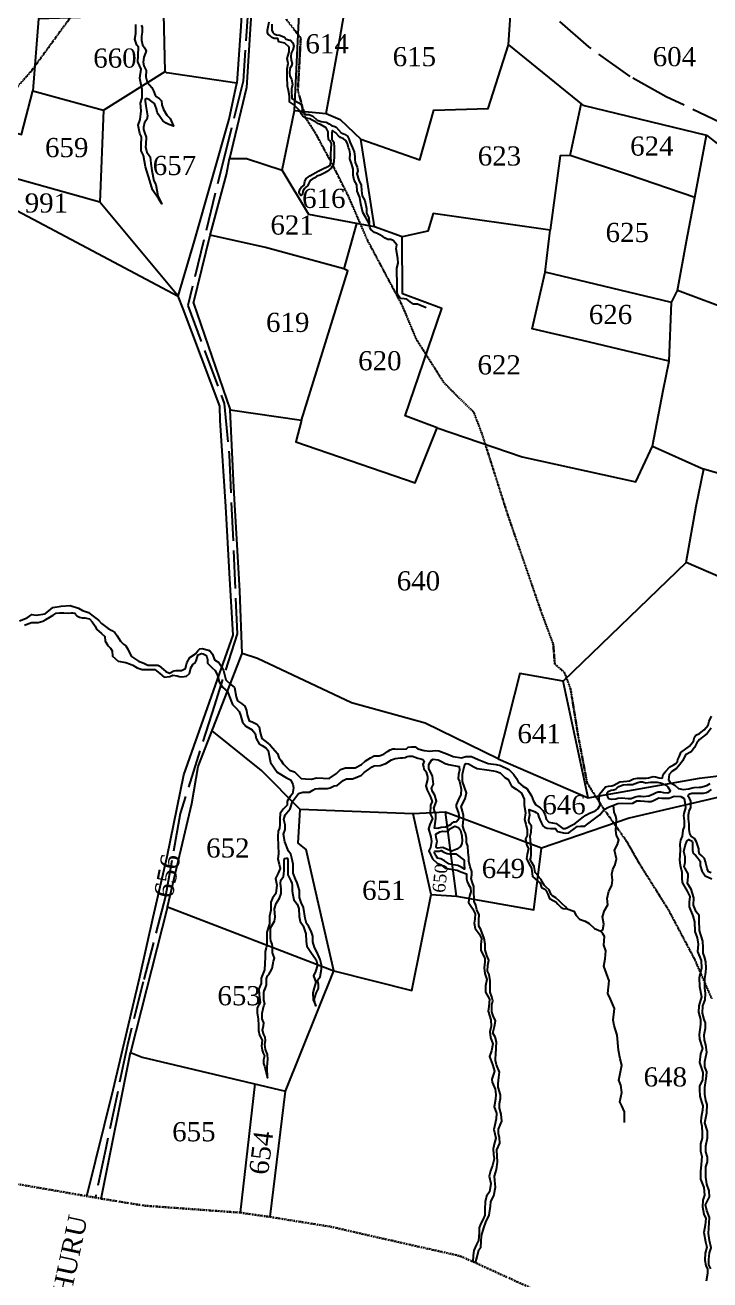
# Model space of a CAD drawing. Header units: millimetres. Extents: x 232 to 2351, y -1279 to 995.
# Drawn here: x 1759.8 to 1974.3, y -1080.2 to -686.8 of the extents above; entities that cross this region are included whole.
import ezdxf

# ---------------------------------------------------------------- set-up
doc = ezdxf.new("R2010")
doc.units = ezdxf.units.MM
doc.header["$MEASUREMENT"] = 0
for name, pattern in [('ACAD_ISO02W100', [15, 12, -3]), ('ACAD_ISO07W100', [3, 0, -3]), ('BORDER', [1.75, 0.5, -0.25, 0.5, -0.25, 0, -0.25])]:
    doc.linetypes.add(name, pattern=pattern)
for name, color, linetype in [('CARTTRACK', 30, 'ACAD_ISO02W100'), ('NALA', 4, 'Continuous'), ('SURVEY_BND', 7, 'Continuous'), ('SURVEY_NO', 7, 'Continuous')]:
    doc.layers.add(name, color=color, linetype=linetype)
doc.layers.add('FOOTPATH', color=150, linetype='ACAD_ISO07W100', lineweight=30)
doc.layers.add('VILL_BOUNDARY', color=6, linetype='BORDER', lineweight=30)
doc.styles.get("Standard").update_dxf_attribs({"font": 'TIMES.TTF'})

msp = doc.modelspace()

# ---------------------------------------------------------------- linework, layer by layer
at = {"layer": 'CARTTRACK'}
for points in [[(1830.79, -664.81), (1828.13, -704.46), (1822.97, -725), (1810.77, -774.73), (1822.18, -805.48), (1823.74, -821.52), (1826.25, -877.64), (1819.09, -899.99), (1808.36, -933.97), (1803.77, -959.9), (1796.8, -986.73), (1791.91, -1006.43), (1785.06, -1038.85), (1781.83, -1054.38)], [(1979.75, -718.44), (1960.67, -709.3), (1949.32, -703), (1936.35, -693.65), (1921.1, -680.34)]]:
    msp.add_lwpolyline(points, dxfattribs=at)
at = {"layer": 'FOOTPATH', "ltscale": 0.001}
for points in [[(1747.06, -717.82), (1761.71, -701.32), (1771.88, -687.34), (1785.8, -668.73)], [(1974.92, -992.08), (1969.6, -979.76), (1961.38, -964.23), (1952.14, -949.52), (1948.33, -942.81), (1941.24, -932.75), (1935.89, -924.48), (1933.07, -909.68), (1930.67, -894.85), (1928.76, -889.74), (1925.75, -887.14), (1925.25, -880.93), (1921.44, -870.61), (1910.9, -840.03), (1902.87, -814.79), (1900.35, -808.21), (1891.12, -799.1), (1882.39, -785.37), (1877.87, -774.59), (1867.04, -754.26), (1861.01, -740.37), (1856.22, -730.84), (1850.78, -720.74), (1847.71, -715.98), (1845.26, -707.35), (1846.16, -690.92), (1841.55, -684.95)]]:
    msp.add_lwpolyline(points, dxfattribs=at)
at = {"layer": 'NALA'}
for points in [[(1796.16, -686.84), (1796.44, -687.39), (1796.52, -688), (1796.44, -689.11), (1796.24, -690.33), (1796.24, -691.58), (1796.55, -693.05), (1797.33, -694.08), (1797.75, -695.02), (1796.97, -696.88), (1796.77, -698.44), (1797.05, -699.63), (1797.77, -701.07), (1797.63, -703.07), (1798, -704.71), (1799.55, -706.42), (1800.08, -707.5), (1800.58, -708.81), (1800.91, -709.25), (1801.89, -710), (1802.58, -710.61), (1802.66, -711.81), (1803.16, -713.33), (1804.22, -715.08), (1805.3, -716.14), (1806.33, -718.52), (1804.86, -718.02), (1804.05, -717.55), (1802.94, -716.86), (1802.19, -715.83), (1801.47, -714.75), (1801.19, -714.14), (1800.97, -713.14), (1800.69, -712.3), (1800.36, -711.42), (1799.64, -710.86), (1798.69, -710.2), (1797.75, -709.89), (1797.47, -710.08), (1797.41, -710.64), (1797.61, -712.17), (1798.13, -715.26), (1797.91, -716.48), (1797.22, -717.37), (1796.86, -718.87), (1796.86, -719.62), (1797.22, -720.53), (1797.77, -722), (1797.63, -724.19), (1797.49, -725.08), (1797.8, -726.24), (1797.99, -726.63), (1798.72, -727.74), (1798.94, -728.13), (1799.24, -730.24), (1799.52, -732.41), (1800.14, -735.7), (1800.77, -736.81), (1801.41, -740.39), (1802.64, -742.86), (1801.69, -741.39), (1799.72, -738.46), (1798.86, -735.66), (1797.52, -731.25), (1796.88, -727.7), (1796.21, -726.28), (1796.21, -724.48), (1796.27, -721.87), (1795.77, -720.84), (1795.18, -718.25), (1795.88, -716.44), (1796.13, -713.75), (1795.93, -711.34), (1796.49, -709.6), (1796.49, -707.07), (1796.02, -705.02), (1795.8, -703.49), (1796.13, -700.62), (1795.08, -698.4), (1795.19, -696.4), (1795.3, -693.79), (1794.77, -693.11), (1794.21, -691.22), (1794.49, -689.52), (1794.49, -688.05), (1794.49, -686.64)], [(1837.11, -686.51), (1837.11, -687.53), (1837.11, -688.42), (1837.4, -689.16), (1837.8, -689.56), (1838.54, -689.87), (1839.48, -690.04), (1839.83, -690.07), (1841.08, -690.58), (1841.54, -691.24), (1842.74, -691.58), (1842.91, -691.58), (1843.68, -692.4), (1843.99, -693.45), (1843.65, -694.59), (1843.14, -695.68), (1843.08, -696.73), (1843.16, -697.82), (1843.45, -698.84), (1843.31, -699.64), (1842.79, -700.41), (1842.68, -701.78), (1842.71, -702.81), (1843.11, -703.61), (1843.31, -703.83), (1843.53, -705.45), (1843.25, -706.82), (1843.25, -708.19), (1843.33, -708.99), (1843.36, -709.68), (1843.53, -709.96), (1844.22, -710.5), (1845.59, -711.22), (1846.42, -711.91), (1846.65, -712.85), (1846.65, -713.79), (1846.99, -714.33), (1847.31, -714.7), (1848.08, -714.87), (1848.76, -714.87), (1849.93, -715.38), (1851.25, -716.61), (1852.53, -717.1), (1853.25, -717.12), (1854.16, -717.32), (1855.07, -717.75), (1855.76, -718.32), (1856.79, -718.58), (1857.3, -718.89), (1858.79, -720.62), (1859.82, -721.02), (1860.85, -721.65), (1861.19, -722.47), (1861.53, -723.47), (1862.42, -725.27), (1862.88, -726.57), (1863.08, -728.08), (1863.08, -728.82), (1863.25, -729.96), (1863.79, -731.39), (1864.05, -732.55), (1863.71, -733.5), (1864.31, -735.44), (1865.11, -737.05), (1865.14, -738.68), (1865.4, -740.36), (1866.23, -741.81), (1866.71, -744.38), (1866.77, -745.84), (1867.48, -747.27), (1867.57, -749.04), (1866.65, -747.41), (1865.63, -745.59), (1865.03, -742.82), (1864.66, -740.88), (1863.83, -738.87), (1863.77, -736.9), (1862.91, -735.5), (1862.63, -733.93), (1862.63, -732.02), (1862.2, -730.51), (1861.57, -728.81), (1861.6, -727.18), (1861.48, -725.93), (1861.08, -725.27), (1860.77, -723.96), (1860.31, -722.99), (1859.54, -722.45), (1858.6, -722.05), (1858.03, -721.54), (1857.14, -720.62), (1856.17, -720), (1855.97, -719.94), (1855.92, -720.57), (1855.92, -721.99), (1855.92, -722.56), (1856.52, -723.53), (1856.66, -725.19), (1856.66, -728.35), (1856.46, -730.49), (1855.69, -731.65), (1854.46, -732.74), (1853.52, -733.31), (1852.23, -733.85), (1851.23, -734.19), (1850.52, -734.7), (1849.75, -735.16), (1849.32, -735.47), (1848.89, -735.99), (1848.58, -736.58), (1848.35, -737.1), (1847.63, -737.73), (1847.29, -738.04), (1846.83, -738.87), (1846.66, -739.84), (1846.23, -740.24), (1846.06, -740.19), (1845.71, -739.53), (1845.66, -739.07), (1845.97, -738.19), (1846.34, -737.73), (1847.26, -737.05), (1847.48, -735.85), (1847.88, -734.91), (1848.48, -734.48), (1848.97, -734.08), (1851.63, -732.61), (1853.25, -731.79), (1854.45, -731.3), (1855.37, -730.73), (1855.51, -730.16), (1855.65, -729.31), (1855.59, -728.45), (1855.54, -727.85), (1855.57, -727.22), (1855.71, -725.78), (1855.82, -723.96), (1855.34, -723.13), (1854.82, -722.67), (1854.77, -721.39), (1854.77, -720.28), (1854.11, -719.05), (1852.37, -718), (1851.74, -717.77), (1850.83, -717.2), (1849.74, -716.64), (1848.96, -716.24), (1847.71, -715.98), (1846.79, -715.35), (1846.39, -714.78), (1845.94, -713.87), (1843.94, -711.7), (1843.6, -711.48), (1842.68, -710.93), (1842.68, -709.17), (1842.28, -707.31), (1842, -706), (1841.94, -703.04), (1841.94, -700.59), (1842.2, -698.85), (1841.94, -697.34), (1842.51, -695.26), (1842.54, -693.72), (1841.17, -692.53), (1839.34, -692.13), (1838.97, -691.1), (1838.54, -691.04), (1837.86, -691.01), (1837.15, -690.7), (1836.57, -690.19), (1835.95, -689.67), (1835.75, -689.22), (1835.78, -688.42), (1836.26, -685.85)], [(1885.43, -775.48), (1882.69, -774.28), (1881.48, -774.28), (1880.47, -773.55), (1879.42, -772.79), (1878.54, -772.62), (1877.37, -772.58), (1876.48, -771.26), (1876.4, -770.09), (1876.4, -768.6), (1876.4, -766.63), (1876.24, -765.19), (1876.24, -763.02), (1876.64, -761.45), (1876.6, -760.04), (1876.04, -756.93), (1876.24, -755.72), (1875.15, -754.35), (1874.42, -754.07), (1873.46, -754.03), (1872.61, -753.59), (1871.84, -753.15), (1870.68, -752.46), (1869.87, -752.1), (1869.26, -751.9), (1868.7, -751.45), (1868.14, -750.93), (1867.77, -750.17), (1867.57, -749.04)], [(1758.09, -873.56), (1760.44, -872.61), (1761.97, -871.58), (1763.26, -871.83), (1766.11, -871.42), (1768.54, -869.4), (1771.13, -869.03), (1773.9, -868.78), (1776.57, -869.56), (1777.81, -870.31), (1779.62, -871.01), (1780.7, -871.75), (1782.76, -873.39), (1783.75, -874.46), (1785.81, -875.99), (1786.96, -876.65), (1787.91, -877.22), (1788.69, -878.25), (1789.68, -879.98), (1790.59, -880.85), (1791.33, -881.46), (1791.99, -882.45), (1792.32, -883.19), (1793.09, -884.74), (1795.31, -886.18), (1796.96, -886.88), (1798.28, -887.46), (1799.44, -887.46), (1800.1, -887.46), (1801.41, -887.5), (1801.79, -887.7), (1803.15, -888.86), (1803.85, -889.43), (1805.04, -889.97), (1806.44, -889.23), (1807.06, -889.19), (1808.79, -889.1), (1810.07, -888.57), (1810.48, -886.76), (1811.39, -885.07), (1813.2, -883.87), (1813.9, -882.93), (1814.56, -882.31), (1815.31, -882.27), (1817.24, -882.8), (1817.82, -883.05), (1818.52, -884.04), (1819.18, -885.85), (1820.45, -886.61), (1821.36, -887.92), (1821.99, -889.19), (1822.69, -892.06), (1824.27, -893.5), (1825.42, -894.51), (1825.92, -897.44), (1826.37, -898.68), (1827.64, -899.51), (1828.69, -900.37), (1829.14, -901.64), (1829.33, -903.07), (1829.96, -904.88), (1830.93, -905.24), (1832.37, -905.96), (1833.13, -906.83), (1833.47, -908.6), (1833.98, -910.46), (1835.9, -911.95), (1836.57, -912.57), (1838.91, -915.13), (1839.34, -916.38), (1839.91, -917.24), (1840.68, -918.38), (1842.64, -920.39), (1844.18, -920.87), (1845.09, -921.88), (1846.24, -922.98), (1847.67, -923.12), (1849.54, -923.22), (1851.12, -922.83), (1853.18, -922.88), (1855.05, -922.98), (1857.35, -921.45), (1858.6, -920.2), (1860.18, -919.68), (1862.09, -919.68), (1863.19, -919.68), (1865.21, -918.62), (1866.31, -917.57), (1867.98, -916.47), (1869.18, -915.94), (1870.76, -915.9), (1872.15, -915.32), (1873.3, -914.56), (1874.21, -914.03), (1875.03, -913.74), (1875.65, -913.74), (1876.41, -913.84), (1879.24, -913.74), (1879.82, -913.17), (1880.87, -913.07), (1881.97, -913.12), (1882.83, -913.7), (1884.85, -914.24), (1886.64, -914.39), (1888.3, -914.25), (1889.42, -914.3), (1891.87, -915.28), (1893.9, -916.15), (1896.47, -916.49), (1897.87, -916.05), (1899.64, -916.11), (1901.78, -917.07), (1904.87, -918.3), (1907.39, -918.65), (1908.68, -918.88), (1911.37, -920.2), (1912.79, -921.63), (1913.71, -923.02), (1914.34, -924.3), (1915.7, -925.41), (1916.93, -926.15), (1918.48, -928.44), (1919.07, -930.15), (1919.79, -931.26), (1921.15, -932.2), (1921.96, -932.99), (1922.73, -934.35), (1923.02, -935.72), (1923.85, -936.73), (1925.05, -936.87), (1926.19, -937.07), (1927.4, -937.99), (1928.3, -938.62), (1929.02, -938.66), (1929.76, -938.31), (1930.61, -937.8), (1932.09, -937.1), (1934.3, -935.36), (1935.46, -934.46), (1936.65, -933.87), (1937.93, -933.31), (1938.68, -932.87), (1939.25, -932.51), (1939.9, -931.39), (1939.65, -929.86), (1939.71, -927.92), (1940.72, -926.81), (1941.62, -925.66), (1942.6, -925.4), (1943.65, -925.34), (1944.26, -925.05), (1946.16, -923.99), (1947.29, -923.91), (1948.3, -923.87), (1949.18, -923.74), (1950.41, -923.09), (1951.69, -922.86), (1952.89, -922.86), (1953.66, -922.86), (1954.31, -922.88), (1955.07, -922.8), (1956.57, -922.42), (1957.33, -922.44), (1958.44, -922.8), (1959.09, -922.94), (1959.51, -922.78), (1959.57, -922.19), (1960.01, -921.29), (1960.49, -920.68), (1961.73, -919.34), (1962.8, -918.81), (1963.66, -918.31), (1964.14, -917.62), (1964.33, -916.99), (1964.65, -916.18), (1965.07, -915.17), (1965.21, -914.82), (1967.96, -912.84), (1969.18, -911.25), (1969.53, -910.05), (1969.97, -909.38), (1971.08, -908.9), (1972.57, -907.77), (1973.75, -906.33), (1974.12, -904.99), (1974.82, -903.45)], [(1759.66, -874.96), (1760.14, -874.74), (1761.82, -874.15), (1763.92, -874.1), (1765.37, -873.72), (1766.33, -873.19), (1767.56, -872.47), (1768.57, -871.82), (1769.51, -871.19), (1770.62, -871.07), (1771.92, -871.07), (1773.51, -871.14), (1774.19, -871.12), (1774.72, -871.12), (1775.34, -871.21), (1775.63, -871.58), (1775.97, -872.06), (1776.86, -872.39), (1777.68, -872.59), (1778.53, -872.59), (1779.97, -872.92), (1780.86, -873.84), (1781.8, -875.21), (1782.14, -876.15), (1783.74, -877.51), (1784.77, -878.53), (1784.9, -879.91), (1785.58, -881.07), (1785.93, -881.49), (1786.57, -882.1), (1787.04, -882.95), (1787.21, -884.67), (1788.93, -886.26), (1791.38, -886.64), (1792.54, -887.03), (1793.61, -887.5), (1794.9, -888.27), (1796.45, -888.79), (1797.22, -888.87), (1799.5, -888.87), (1800.4, -888.87)], [(1800.4, -888.87), (1801.98, -890.06), (1803.39, -891.2), (1805.17, -890.99), (1806.13, -890.61), (1807.47, -890.83), (1808.11, -891.02), (1808.95, -891.17), (1810.34, -890.95), (1811.3, -890.06), (1811.73, -888.31), (1812.32, -887.31), (1813.06, -886.76), (1813.35, -886.07), (1813.79, -884.75), (1814.07, -884.28), (1814.5, -884.04), (1814.76, -883.92), (1815.02, -883.8), (1815.61, -883.92), (1815.85, -884.03), (1816.4, -884.33), (1816.51, -884.41), (1816.79, -884.88), (1816.96, -885.69), (1816.93, -886.24), (1816.97, -886.81), (1818.39, -888.29), (1819.32, -889.11), (1820.11, -890.69), (1820.56, -892.74), (1821.64, -894.35), (1823.19, -895.75), (1823.8, -897.37), (1824.79, -899.82), (1825.87, -900.81), (1826.88, -902.03), (1827.27, -903.11), (1827.88, -905.3), (1828.94, -906.55), (1830.96, -907.7), (1831.9, -908.92), (1832.22, -910.48), (1833.15, -912.11), (1834.03, -912.63), (1835.19, -913.43), (1835.92, -914.21), (1835.91, -914.2), (1835.91, -914.2), (1835.91, -914.2), (1835.91, -914.2)], [(1974.69, -907.2), (1973.43, -908.91), (1971.08, -910.81), (1970.2, -911.83), (1969.49, -913.3), (1968.42, -914.64), (1966.71, -915.6), (1965.86, -917.35), (1965.03, -918.46), (1963.85, -919.88), (1962.37, -920.76), (1961.57, -921.72), (1961.38, -923.4), (1961.92, -924.2), (1963.37, -925.08), (1964.5, -926.1), (1965.99, -926.48), (1967.75, -926.25), (1968.82, -925.92), (1969.38, -925.81), (1970.93, -925.75), (1971.48, -925.71), (1973.32, -925.18), (1974.37, -924.58)], [(1835.92, -914.21), (1836.68, -917.94), (1837.88, -919.69), (1838.8, -920.98), (1841.67, -922.74), (1842.99, -923.45), (1843.73, -924.76), (1843.91, -925.95), (1843.62, -927.81), (1842.83, -928.67), (1841.91, -930.13), (1841.87, -931.32), (1840.7, -932.6), (1839.7, -933.99), (1839.63, -935.74), (1839.63, -937.34), (1839.52, -938.69), (1839.06, -939.36), (1838.95, -941.33), (1839.06, -944.02), (1839.24, -946.47), (1839.02, -948.27), (1839.39, -949.88), (1839.7, -951.19), (1839.05, -952.72), (1838.23, -954.31), (1838.68, -956.38), (1838.34, -959.01), (1837.26, -960.54), (1836.8, -961.73), (1836.8, -964.28), (1836.32, -966.18), (1836.34, -968.54), (1835.53, -971.15), (1835.53, -973.19), (1835.53, -975.22), (1835.28, -976.12), (1835.04, -977.26), (1835.04, -978.24), (1835.04, -978.97), (1834.79, -982.96), (1833.77, -985.58), (1833.78, -987.3), (1833.02, -988.92), (1833.14, -990.72), (1833.4, -993.19), (1832.51, -994.9), (1832.51, -996.44), (1832.86, -998.46), (1832.92, -1000.32), (1832.92, -1002), (1833.21, -1003.42), (1834.05, -1004.97), (1833.91, -1006.86), (1834.11, -1008.1), (1834.38, -1009.04), (1834.82, -1009.92), (1834.51, -1011.23), (1834.51, -1012.32), (1834.76, -1013.19), (1835.16, -1014.43), (1835.76, -1016.77), (1835.69, -1013.43), (1835.9, -1010.98), (1835.72, -1009.49), (1835.12, -1007.89), (1834.94, -1006.24), (1835.15, -1005.1), (1834.97, -1004.11), (1834.55, -1003.26), (1834.19, -1001.87), (1834.48, -1000.52), (1834.58, -999.53), (1834.3, -998.82), (1834.09, -998.32), (1834.05, -997.54), (1834.05, -996.55), (1834.55, -994.29), (1834.87, -993.65), (1834.55, -992.44), (1834.55, -991.84), (1834.55, -990.95), (1834.55, -990.14), (1834.69, -989.43), (1835.05, -988.89), (1835.4, -987.64), (1835.4, -985.68), (1835.72, -984.87), (1836.15, -984.41), (1836.61, -983.66), (1837.25, -982.56), (1837.64, -980.24), (1837.96, -979.28), (1837.64, -978.46), (1837.36, -977.68), (1837.32, -977.08), (1837.32, -976.54), (1837.32, -975.69), (1837.22, -974.95), (1836.76, -973.85), (1836.65, -973.07), (1836.65, -971.43), (1836.65, -969.83), (1837.89, -967.76), (1838.11, -966.41), (1837.97, -963.82), (1838.46, -962.22), (1839.46, -960.5), (1840.07, -959.08), (1839.99, -957.52), (1839.82, -955.96), (1839.92, -954.82), (1840.78, -953.74), (1840.88, -952.99), (1840.95, -951.75), (1840.95, -950.44), (1840.95, -948.81), (1841.06, -948.02), (1841.7, -947.92), (1842.02, -947.92), (1842.09, -948.59), (1842.09, -949.34), (1842.09, -950.97), (1842.09, -951.96), (1842.13, -953.14), (1842.55, -954.02), (1843.02, -955.05), (1843.37, -955.8), (1843.48, -956.47), (1843.48, -957.29), (1843.48, -958.18), (1843.55, -958.99), (1843.98, -961.07), (1845.01, -962.38), (1845.54, -963.73), (1845.68, -966.22), (1845.93, -967.82), (1846.93, -969.16), (1847.78, -971.68), (1847.82, -974.09), (1848.07, -975.55), (1849.35, -977.46), (1851.02, -979.84), (1851.41, -981.48), (1850.8, -983.5), (1850.2, -984.83), (1850.87, -986.86), (1850.31, -988.56), (1849.92, -990.19), (1850.02, -992.36), (1850.84, -994.28), (1850.34, -992.36), (1850.95, -990.3), (1851.76, -988.81), (1851.76, -987.53), (1851.41, -986.18), (1852.23, -985.12), (1852.69, -982.81), (1852.69, -981.39), (1852.23, -979.69), (1851.23, -977.29), (1850.48, -976.01), (1849.98, -974.2), (1849.91, -972.46), (1849.52, -971.18), (1848.67, -969.4), (1847.92, -968.41), (1847.57, -966.74), (1847, -963.38), (1846.32, -961.85), (1845.72, -960.26), (1845.72, -958.05), (1845.04, -955.69), (1844.51, -954.52), (1843.8, -952.64), (1843.76, -949.87), (1843.37, -947.95), (1843.02, -946.67), (1842.34, -945.78), (1841.17, -942.84), (1840.78, -940.47), (1841.24, -938.95), (1841.24, -937.49), (1840.89, -935.86), (1841.28, -934.37), (1842.84, -932.49), (1843.55, -930.23), (1845.47, -927.67), (1846.86, -927.28), (1848.92, -927.28), (1849.99, -926.68), (1850.66, -926.25), (1851.76, -926.18), (1853.54, -926.18), (1854.54, -926.15), (1855.39, -925.9), (1856.6, -925.3), (1857.56, -925.22), (1859.49, -923.61), (1860.52, -923.15), (1862.37, -923.08), (1864.25, -922.41), (1865.14, -921.98), (1866.06, -921.09), (1868.52, -919.35), (1869.16, -919.07), (1871.08, -918.93), (1872.84, -918.33), (1874.6, -917.16), (1875.7, -916.69), (1877.37, -916.55), (1878.04, -916.49), (1878.89, -916.41), (1879.54, -916.15), (1880.11, -915.96), (1881.12, -916.04), (1882.87, -916.61), (1883.74, -916.86), (1884.39, -917), (1884.78, -917.57), (1884.45, -918.59), (1884.6, -919.38), (1884.76, -919.97), (1885.53, -920.96), (1885.53, -921.47), (1885.9, -922.41), (1885.88, -923.3), (1885.39, -925.26), (1885.81, -926.7), (1886.68, -928.57), (1887.28, -930.18), (1886.8, -931.37), (1886.68, -934.02), (1887.38, -935.56), (1886.61, -937.42), (1886.18, -938.74), (1886.96, -941.29), (1887.08, -942.75), (1886.81, -944.61), (1886.26, -945.71), (1887.43, -948.2), (1888.92, -949.57), (1890.14, -950.09), (1891.41, -951.08), (1893.22, -951.43), (1895.16, -951.75), (1896.28, -952.3), (1898.1, -952.92), (1898.07, -954.47), (1898.25, -955.27), (1898.69, -956.24), (1899.32, -957.3), (1899.39, -958.55), (1899.17, -959.51), (1898.78, -960.95), (1898.75, -961.89), (1899.97, -963.78), (1900.77, -965.39), (1900.74, -967.11), (1900.44, -968.37), (1900.77, -970.05), (1902.03, -971.64), (1902.73, -973.15), (1902.56, -974.99), (1902.56, -976.95), (1903.78, -979.33), (1903.85, -980.47), (1903.63, -982.36), (1903.78, -984.13), (1904.42, -986.04), (1904.08, -987.96), (1904.03, -989.98), (1905.32, -992.17), (1905.07, -994.43), (1904.85, -995.89), (1905.7, -998.67), (1905.79, -1000.65), (1905.37, -1002.37), (1905.62, -1004.16), (1906.32, -1006.14), (1905.92, -1008.4), (1905.25, -1010.18), (1906.24, -1012.67), (1906.84, -1014.7), (1905.99, -1017.2), (1906.17, -1018.14), (1907.01, -1020.4), (1907.29, -1022.02), (1907.14, -1023.46), (1906.76, -1025.94), (1907.46, -1027.87), (1907.36, -1029.71), (1906.84, -1032.05), (1906.64, -1033.02), (1907.26, -1035.74), (1906.84, -1037.18), (1906.46, -1039.09), (1906.51, -1040.83), (1906.71, -1042.2), (1906.27, -1044.25), (1905.62, -1045.96), (1905.17, -1047.6), (1905.69, -1049.91), (1905.24, -1052.59), (1904.35, -1053.95), (1903.93, -1055.72), (1903.85, -1057.98), (1903.85, -1059.91), (1903.35, -1061.08), (1902.51, -1062.67), (1902.08, -1063.83), (1902.01, -1065.4), (1901.81, -1067.81), (1901.07, -1069.3), (1900.39, -1070.95), (1900.12, -1072.56), (1900.11, -1074.47)], [(1891.52, -938.28), (1890.14, -938.34), (1889.06, -938.67), (1888.04, -938.55), (1888.28, -937.06), (1888.46, -935.5), (1888.46, -934.21), (1888.19, -933.49), (1887.86, -932.29), (1888.67, -930.06), (1888.13, -928.2), (1887.47, -927.03), (1887.08, -926.01), (1887.74, -924.82), (1887.47, -922.3), (1886.23, -919.85), (1886.23, -918.56), (1887.13, -917.28), (1887.67, -916.92), (1889.23, -917.19), (1890.22, -917.7), (1891.39, -918.26), (1892.47, -918.62), (1893.49, -918.86), (1894.63, -919.07), (1895.2, -919.1), (1895.8, -919.19), (1895.86, -920.39), (1895.56, -921.77), (1895.5, -923.06), (1895.89, -923.81), (1896.38, -926.32), (1896.32, -928.02), (1895.42, -929.82), (1894.82, -931.26), (1894.85, -931.83), (1895.6, -933.9), (1895.75, -935.22), (1895.39, -936.09), (1894.94, -936.54), (1894.43, -936.69), (1893.86, -936.69), (1893.5, -937.02), (1893.17, -937.41), (1892.69, -937.74), (1891.52, -938.28)], [(1900.91, -1074.83), (1901.49, -1072.46), (1901.93, -1070.77), (1902.58, -1069.86), (1902.74, -1066.31), (1903.56, -1063.83), (1904.16, -1062.11), (1905.22, -1059.84), (1905.57, -1057.08), (1905.73, -1055.57), (1906.64, -1053.85), (1907.17, -1051.07), (1906.95, -1049), (1906.86, -1047.69), (1907.49, -1045.52), (1907.8, -1043.23), (1907.55, -1039.42), (1908.49, -1037.32), (1908.46, -1035.6), (1908.15, -1034.22), (1908.15, -1032.93), (1909.19, -1030.38), (1908.9, -1028.18), (1908.43, -1026.37), (1908.46, -1024.83), (1908.75, -1023.29), (1908.75, -1022.1), (1907.99, -1019.79), (1907.96, -1018.57), (1908.18, -1016.72), (1908.37, -1015.03), (1907.49, -1012.74), (1907.15, -1011.39), (1907.15, -1010.73), (1907.3, -1009.48), (1907.33, -1007.57), (1907.45, -1005.5), (1907.01, -1003.97), (1906.38, -1002.84), (1906.82, -1000.77), (1907.17, -998.95), (1906.42, -997.39), (1905.98, -996.1), (1905.98, -993.97), (1906.32, -992.7), (1906.04, -991.38), (1905.51, -989.94), (1905.48, -988.31), (1905.48, -986.4), (1905.13, -984.48), (1904.69, -983.39), (1904.79, -981.49), (1905.04, -979.98), (1904.41, -978.48), (1903.91, -976.66), (1903.91, -974.9), (1903.66, -973.18), (1902.59, -970.28), (1901.9, -969.31), (1901.9, -967.33), (1902.02, -965.7), (1901.33, -964.2), (1900.96, -962.72), (1900.46, -961.5), (1900.42, -957.81), (1900.42, -956.9), (1899.95, -955.71), (1899.51, -954.39), (1899.8, -953.2), (1899.8, -952.11), (1899.23, -950.69), (1898.86, -948.94), (1898.86, -947.87), (1898.57, -946.07), (1898.54, -944.25), (1898.1, -943.09), (1898.1, -941.68), (1897.76, -940.14), (1897.32, -939.33), (1896.91, -937.89), (1897.16, -935.71), (1897.19, -934.55), (1896.81, -933.26), (1896.44, -931.76), (1897.69, -929.39), (1898.04, -927.51), (1897.41, -925.72), (1896.85, -923.93), (1896.85, -921.68), (1897.38, -919.39), (1897.66, -918.54), (1898.01, -918.29), (1898.73, -918.45), (1900.33, -919.3), (1901.46, -919.83), (1904.5, -920.33), (1906.54, -920.61), (1907.48, -920.83), (1908.61, -921.24), (1910.06, -922.68), (1911.15, -923.34), (1912.22, -925.35), (1913.67, -926.29), (1915.3, -927.6), (1916.14, -929.51), (1916.14, -931.33), (1916.53, -933.73), (1916.24, -935.83), (1916.65, -937.31), (1917.12, -939.06), (1917.09, -940.91), (1916.53, -941.92), (1916.94, -944.03), (1917.47, -944.94), (1917.09, -946.82), (1916.9, -948.11), (1917.59, -949.67), (1918.44, -951.09), (1918.79, -953.73), (1920.42, -955.2), (1921.11, -955.77), (1921.61, -957.15), (1922.58, -957.68), (1922.93, -957.99), (1923.56, -959.26), (1924.13, -960.64), (1925.45, -961.29), (1926.04, -961.64), (1926.64, -962.39), (1927.64, -963.33), (1928.4, -963.71), (1929.65, -963.9), (1929.09, -963.21), (1927.99, -962.14), (1927.24, -961.42), (1926.04, -960.39), (1925.04, -959.73), (1924.63, -959.35), (1923.94, -957.88), (1923, -957.03), (1922.37, -956.47), (1921.81, -955.34), (1921.43, -954.65), (1920.55, -953.58), (1920.02, -952.93), (1919.61, -952.46), (1919.26, -950.56), (1918.51, -949.33), (1918.04, -948.39), (1918.23, -947.89), (1918.35, -946.89), (1918.35, -946.01), (1918.35, -944.69), (1917.98, -941.04), (1918.38, -939.82), (1918.42, -937.97), (1917.76, -936.9), (1917.6, -935.9), (1917.88, -934.42), (1917.76, -932.92), (1917.76, -932.76), (1919.33, -933.33), (1919.92, -933.61), (1920.46, -934.11), (1920.71, -935.08), (1921.43, -936.74), (1921.96, -937.84), (1922.53, -938.25), (1923.37, -938.56), (1924.41, -938.66), (1925.66, -938.69), (1925.92, -938.69), (1926.57, -939.66), (1929.02, -940.13), (1930.09, -940), (1930.75, -939.5), (1931.44, -939.06), (1932.72, -938), (1933.82, -937.97), (1935.14, -937.9), (1935.7, -937.56), (1939.89, -934.35), (1941.24, -932.75), (1942.59, -931.94), (1944.13, -931.37), (1945.44, -930.81), (1946.79, -930.72), (1948.77, -930.87), (1950.18, -930.68), (1951.41, -929.99), (1952.63, -929.96), (1953.85, -930.15), (1954.92, -930.21), (1955.92, -930.21), (1956.68, -929.9), (1958.28, -929.05), (1959.25, -929.18), (1961.56, -929.21), (1963.1, -928.55), (1965.2, -928.62), (1966.27, -929.31), (1966.46, -930.46), (1966.64, -932.16), (1966.21, -933.98), (1966.02, -934.63), (1966.3, -936.23), (1966.27, -937.99), (1965.86, -939.17), (1965.64, -941.08), (1965.14, -942.3), (1964.92, -943.59), (1965.04, -945.5), (1964.82, -948.55), (1964.98, -950.18), (1965.51, -952.36), (1965.58, -954.21), (1965.67, -955.55), (1967.18, -958.31), (1968.06, -959.97), (1967.87, -961.76), (1967.85, -963.19), (1968.95, -966.05), (1969.53, -967.94), (1969.59, -970.97), (1970.3, -972.93), (1970.7, -974.94), (1970.48, -977.27), (1971.59, -980.01), (1971.67, -982.48), (1971, -985.5), (1971.02, -988.23), (1971.69, -991.47), (1970.9, -994.26), (1970.8, -996.21), (1971.37, -998.49), (1971.37, -1000.14), (1971, -1003.24), (1971.1, -1004.67), (1971.99, -1007.61), (1971.35, -1009.32), (1971.12, -1012.06), (1972.07, -1015.15), (1971.99, -1017.55), (1971.12, -1019.33), (1971.12, -1020.44), (1971.22, -1022.57), (1971.67, -1024.35), (1972.14, -1025.61), (1972.04, -1026.92), (1971.57, -1029.22), (1971.5, -1030.55), (1971.79, -1031.99), (1971.87, -1034.19), (1971.87, -1035.77), (1971.35, -1037.53), (1971.4, -1039.84), (1971.77, -1041.53), (1971.64, -1043.97), (1971.4, -1046.2), (1971.42, -1048.54), (1972.46, -1051.21), (1972.66, -1053.61), (1972.14, -1055.19), (1972.01, -1057.24), (1972.46, -1059.51), (1973.1, -1060.95), (1972.88, -1062.98), (1972.43, -1065.33), (1972.98, -1068.19), (1973.37, -1069.88), (1972.82, -1071.8), (1972.74, -1073.96), (1973.09, -1075.65), (1973.6, -1076.75), (1973.53, -1078.16), (1973.13, -1080.55)], [(1944.81, -929.49), (1943.46, -929.62), (1942.68, -929.38), (1942.33, -928.72), (1942.08, -928.28), (1942.19, -927.47), (1942.46, -927.08), (1943.38, -926.7), (1944.17, -926.59), (1944.81, -926.32), (1945.28, -925.87), (1945.79, -925.53), (1946.34, -925.27), (1947.18, -924.93), (1948.46, -924.85), (1949.63, -924.91), (1950.1, -924.91), (1951.8, -924.23), (1952.53, -924.06), (1953.23, -924.06), (1954.26, -924.34), (1955.75, -924.16), (1957.09, -924.1), (1957.76, -924.1), (1958.82, -924.36), (1959.46, -924.55), (1960.61, -925.12), (1961.19, -925.63), (1961.91, -926.87), (1961.79, -927.25), (1961.13, -927.62), (1959.87, -927.53), (1958.91, -927.25), (1958.08, -927.25), (1957.52, -927.51), (1956.67, -927.94), (1955.15, -928.57), (1953.45, -928.7), (1952.83, -928.66), (1951.72, -928.66), (1950.87, -928.89), (1949.71, -929.32), (1948.69, -929.32), (1946.73, -929.17), (1945.51, -929.3), (1944.81, -929.49)], [(1974.76, -952.57), (1973.89, -952.24), (1973.44, -951.24), (1972.93, -949.12), (1972.61, -948.07), (1971.85, -947.25), (1971.04, -946.6), (1970.87, -945.86), (1970.84, -945.01), (1970.15, -942.8), (1969.47, -941.8), (1968.43, -941.04), (1968.01, -940.26), (1967.84, -938.97), (1967.84, -937.3), (1967.64, -935.59), (1967.64, -934.39), (1967.88, -933.24), (1968.32, -932.13), (1968.34, -930.12), (1967.9, -929.21), (1967.49, -928.64), (1967.62, -928.08), (1968.08, -927.77), (1968.64, -927.62), (1969.51, -927.6), (1971.95, -927.6), (1972.28, -927.57), (1973.24, -927.4), (1974.06, -926.92), (1974.87, -926.4)], [(1929.65, -963.9), (1931.74, -964.63), (1932.41, -965.94), (1933.46, -967.13), (1935.25, -967.69), (1936.53, -968.44), (1938.21, -969.97), (1940.19, -970.83), (1940.82, -970.42), (1941.09, -968.63), (1940.68, -966.31), (1941.31, -964.33), (1942.36, -962.61), (1942.1, -960.56), (1942.66, -958.28), (1943.63, -956.54), (1943.82, -954.86), (1943.63, -952.99), (1943.89, -951.5), (1944.64, -949.93), (1945.02, -948.21), (1944.46, -945.49), (1945.39, -943.67), (1945.77, -942.18), (1945.09, -940.87), (1944.91, -939.3), (1945.09, -935.82), (1944.83, -934.81), (1944.31, -933.58), (1944.13, -931.37)], [(1895.09, -945.18), (1893.5, -945.78), (1891.79, -945.12), (1890.71, -944.67), (1889.03, -944.85), (1888.61, -944.55), (1888.73, -943.6), (1888.85, -942.79), (1888.55, -941.44), (1888.46, -940.42), (1889.69, -939.7), (1890.62, -939.49), (1891.37, -939.61), (1892.21, -939.49), (1892.9, -938.74), (1894.25, -937.99), (1894.43, -937.96), (1895.6, -938.38), (1896.23, -939.19), (1896.67, -940.93), (1896.7, -942.55), (1896.61, -943.36), (1896.23, -944.28), (1895.09, -945.18)], [(1974.63, -1076.64), (1974.04, -1075.46), (1974.04, -1073.81), (1974.24, -1071.69), (1974.71, -1070.14), (1974.16, -1067.83), (1973.88, -1065.59), (1974.12, -1062.29), (1974.16, -1060.65), (1973.37, -1058.37), (1972.9, -1056.65), (1974.24, -1054.15), (1974.08, -1052.23), (1973.33, -1050.15), (1973.02, -1047.99), (1973.02, -1044.69), (1973.61, -1043.14), (1973.61, -1041.65), (1973.1, -1040.04), (1973.1, -1038.15), (1973.53, -1035.64), (1973.57, -1033.49), (1972.71, -1030.9), (1973.38, -1027.74), (1973.45, -1025.15), (1973.02, -1023.97), (1972.71, -1021.89), (1972.71, -1019.85), (1973.26, -1016.27), (1973.41, -1014.93), (1972.79, -1013.4), (1972.79, -1011.68), (1973.34, -1008.77), (1973.02, -1006.48), (1972.67, -1004.98), (1972.55, -1003.3), (1972.98, -1001.22), (1972.98, -999.61), (1972.51, -998.51), (1971.96, -996.55), (1972.16, -994.25), (1972.86, -992.4), (1972.9, -990.36), (1972.71, -988.64), (1972.71, -985.81), (1973.02, -983.66), (1973.18, -982.49), (1973.02, -980.49), (1972.63, -978.85), (1972.2, -977.75), (1972.2, -975.98), (1972.08, -974.02), (1971.49, -971.98), (1971.02, -970.65), (1971.01, -967.41), (1971.01, -965.99), (1970.07, -964.78), (1969.21, -962.66), (1969.33, -960.42), (1968.5, -957.72), (1967.36, -955.95), (1967.57, -953.67), (1967.57, -952.87), (1966.6, -951.2), (1966.29, -950.63), (1966.6, -949.3), (1966.6, -947.5), (1966.11, -945.87), (1966.6, -944.06), (1967.13, -942.61), (1967.74, -942.12), (1968.76, -942.65), (1968.89, -943.13), (1968.89, -943.97), (1968.89, -945.56), (1969.07, -946.35), (1969.42, -946.7), (1969.86, -947.06), (1970.7, -948.03), (1971.23, -948.91), (1971.27, -950.23), (1971.76, -951.95), (1972.86, -953.53), (1974.98, -954.42)], [(1897.43, -951.39), (1896.59, -950.88), (1895.39, -950.25), (1893.95, -950.04), (1892.54, -949.75), (1891.16, -948.76), (1889.99, -948.22), (1889.03, -947.95), (1888.64, -947.41), (1888.19, -946.75), (1888.01, -946.21), (1888.16, -945.79), (1889.48, -945.82), (1890.14, -945.55), (1891.01, -946.09), (1892, -946.54), (1893.02, -946.69), (1893.53, -946.66), (1894.73, -946.66), (1897.4, -948.58), (1897.4, -949.81), (1897.43, -951.39), (1897.43, -951.39)], [(1947.58, -1030.81), (1947.58, -1027.52), (1946.79, -1025.64), (1946.16, -1024.35), (1946.7, -1021.42), (1946.45, -1019.08), (1945.83, -1017.58), (1946.79, -1012.87), (1946.2, -1010.91), (1945.74, -1008.15), (1945.32, -1003.47), (1944.36, -1000.4), (1944.07, -998.77), (1944.4, -995.05), (1943.23, -992.17), (1942.4, -990.41), (1942.73, -986.38), (1941.98, -984.17), (1941.06, -981.78), (1941.52, -979.57), (1941.68, -976.98), (1941.1, -975.27), (1941.31, -972.48), (1940.81, -971.64), (1940.19, -970.83)]]:
    msp.add_lwpolyline(points, dxfattribs=at)
at = {"layer": 'SURVEY_BND'}
for points in [[(1826.64, -650.32), (1828.66, -665.82), (1827.39, -687.14), (1826.09, -705.09), (1804.21, -701.77), (1803.68, -701.41)], [(1831.63, -666.44), (1829.19, -706.45), (1823.81, -728.69), (1829.19, -728.61), (1840.34, -732.28), (1844.15, -713.62), (1845.66, -683.27), (1846.77, -669.6)], [(1844.15, -713.62), (1854.13, -714.6), (1858.37, -691.18), (1861.65, -672.3)], [(1854.13, -714.6), (1858.53, -716.49), (1865.02, -722.65), (1883.43, -729.04), (1887.86, -713.53), (1904.91, -713.03), (1911.25, -693.07), (1912.17, -678.89), (1900.23, -677.46)], [(1911.25, -693.07), (1934.51, -711.99), (1973.26, -721.35), (1996.76, -739.81), (2003.53, -719.42), (2016.13, -700.37), (2024.2, -687.11), (2002.78, -682.9), (1985.89, -679.67)], [(1784.39, -713.53), (1803.68, -701.41), (1803.22, -683.46), (1777.13, -684.5), (1763.96, -684.91), (1762.28, -707.41)], [(1752.86, -733.83), (1757.18, -720.68), (1758.64, -721.13), (1762.28, -707.41), (1784.39, -713.53), (1783.2, -742.36)], [(1807.77, -771.78), (1812.85, -754.44), (1823.7, -716.34), (1826.09, -705.09)], [(1969.56, -740.85), (1948.85, -733.78), (1930.53, -727.68), (1934.03, -711.59)], [(1700.37, -714.87), (1767.41, -750.41), (1807.77, -771.78), (1783.2, -742.36), (1752.32, -733.68), (1700.37, -714.87)], [(1930.53, -727.68), (1927.4, -727.8), (1924.27, -751.12), (1887.59, -745.88), (1886, -751.49), (1877.89, -753.24), (1869.29, -750.12), (1865.02, -722.65)], [(2005.78, -747.01), (2002.68, -776.1), (2006.98, -785.83), (1982.07, -776.77), (1964.19, -770), (1967.01, -754.6), (1969.56, -740.85), (1973.26, -721.35)], [(1817.79, -752.66), (1822.92, -733.65), (1823.81, -728.69)], [(1869.29, -750.12), (1863.6, -748.99), (1848.72, -746.19), (1840.34, -732.28)], [(1863.6, -748.99), (1859.67, -763.29), (1835.14, -756.6), (1817.79, -752.66)], [(1888.9, -813.11), (1915.49, -822.18), (1951.13, -829.97), (1956.3, -818.87), (1959.67, -801.43), (1961.54, -792.21), (1934.37, -785.71), (1918.67, -782.06), (1922.7, -764.26), (1924.27, -751.12)], [(1812.53, -774.05), (1817.79, -752.66)], [(1846.39, -810.7), (1844.64, -817.52), (1882.04, -830.37), (1888.9, -813.11), (1878.9, -809.36), (1890.35, -775.64), (1878.02, -771.06), (1877.89, -753.24)], [(1812.53, -774.05), (1824.08, -807.44), (1846.39, -810.7), (1860.88, -763.91), (1859.67, -763.29)], [(1961.54, -792.21), (1962.32, -773.8), (1922.7, -764.26)], [(1962.32, -773.8), (1964.19, -770)], [(1779.13, -1053.91), (1787.44, -1020.61), (1795.8, -985.13), (1799.98, -966.5), (1804.27, -947.48), (1809.55, -921.88), (1824.99, -878.08), (1823.79, -858.67), (1822.64, -837.73), (1820.95, -810.77), (1820.77, -806.31), (1809.35, -775.77), (1807.77, -771.78)], [(1956.3, -818.87), (1971.74, -825.75), (1997.95, -833.3), (1999.79, -826.16), (2007.09, -801.45), (2011.06, -787.09), (2006.98, -785.83)], [(1966.85, -855.32), (1928.37, -892.5), (1914.77, -890.04), (1908.04, -916.79), (1885.12, -905.64), (1862.09, -899.24), (1832.64, -885.41), (1827.78, -883.77), (1827.04, -864.16), (1825.22, -831.79), (1824.08, -807.44)], [(2002.51, -862.31), (1999.28, -869.16), (1981.64, -861.7), (1966.85, -855.32), (1970.07, -837.63), (1972.44, -825.95)], [(1804.45, -963.24), (1812, -930.88), (1813.99, -919.24), (1827.78, -883.77)], [(1908.04, -916.79), (1936.15, -929.04), (1928.37, -892.5)], [(2079.02, -954.99), (2067.13, -956.34), (2055.61, -954.8), (2052.77, -944.69), (2030.11, -938.13), (1999.21, -931.78), (1982.14, -927.73), (1948.99, -935.43), (1921.55, -944.85), (1891.49, -933.58), (1881.37, -934.06), (1845.94, -932.74), (1833.89, -920.5), (1818.36, -908.01)], [(1936.15, -929.04), (1971.1, -922.85), (1978.83, -921.97), (2026.8, -919.79)], [(1804.45, -963.24), (1856.53, -983.31), (1850.03, -954.93), (1847.86, -945.27), (1845.34, -943.25), (1845.94, -932.74)], [(1856.53, -983.31), (1880.99, -989.4), (1886.97, -959.37), (1881.37, -934.06)], [(1886.97, -959.37), (1894.94, -959.88), (1891.49, -933.58)], [(1894.94, -959.88), (1919.15, -964.13), (1921.55, -944.85)], [(1804.45, -963.24), (1792.84, -1008.9), (1796.46, -1010.32), (1841.41, -1021.03), (1856.53, -983.31)], [(1783.68, -1054.7), (1792.84, -1008.9)], [(1827.25, -1059.08), (1831.85, -1018.75)], [(1836.54, -1060.43), (1841.41, -1021.03)]]:
    msp.add_lwpolyline(points, dxfattribs=at)
at = {"layer": 'VILL_BOUNDARY'}
msp.add_lwpolyline([(1738.07, -1046.77), (1783.68, -1054.7), (1797.19, -1056.89), (1827.25, -1059.08), (1836.54, -1060.43), (1855.46, -1063.47), (1874.71, -1067.85), (1896.14, -1072.67), (1927.39, -1086.84)], dxfattribs=at)
msp.add_lwpolyline([(1738.07, -1046.77), (1783.68, -1054.7), (1797.19, -1056.89), (1827.25, -1059.08), (1836.54, -1060.43), (1855.46, -1063.47), (1874.71, -1067.85), (1896.14, -1072.67), (1927.39, -1086.84)], dxfattribs=at)

# ---------------------------------------------------------------- texts
at = {"layer": 'SURVEY_NO'}
for s, p in [('614', (1847.61, -695.7)), ('660', (1781.16, -700.19)), ('615', (1874.95, -699.73)), ('604', (1956.41, -699.73)), ('659', (1766.05, -728.23)), ('624', (1949.34, -727.77)), ('623', (1901.61, -730.86)), ('657', (1799.8, -733.84)), ('616', (1846.6, -744.16)), ('991', (1759.69, -745.6)), ('621', (1836.67, -752.52)), ('625', (1941.65, -754.84)), ('626', (1936.4, -780.55)), ('619', (1835.28, -783.02)), ('620', (1864.14, -795.05)), ('622', (1901.52, -796.34)), ('640', (1876.23, -864.04)), ('641', (1914.03, -911.93)), ('646', (1921.83, -934.21)), ('652', (1816.52, -947.77)), ('649', (1902.86, -954.19)), ('651', (1865.38, -961.03)), ('653', (1820.05, -994.08)), ('648', (1953.56, -1019.53)), ('655', (1805.89, -1036.71))]:
    msp.add_text(s, height=6, dxfattribs=at).set_placement(p)
for s, height, rotation, p in [('656', 6, 79.1026, (1805.95, -960.77)), ('650', 4, 83.9844, (1891.31, -958.98)), ('654', 6, 82.8669, (1835.87, -1047.45)), ('DACHURU', 6, 77.9376, (1770.05, -1104.48))]:
    msp.add_text(s, height=height, rotation=rotation, dxfattribs=at).set_placement(p)

doc.saveas('drawing.dxf')
